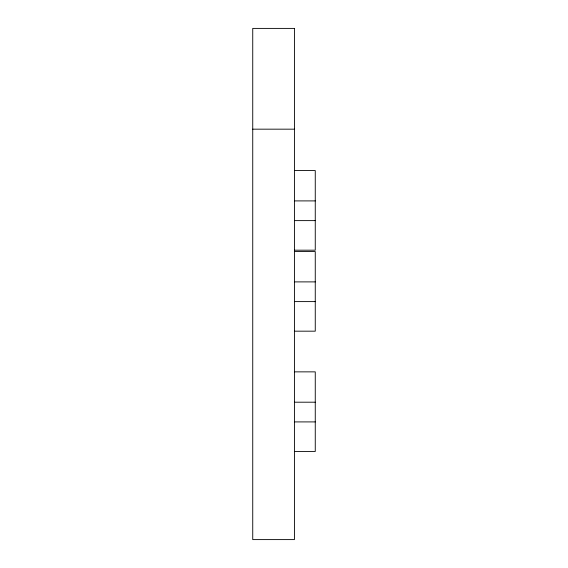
<?xml version="1.0" encoding="UTF-8"?>
<svg xmlns="http://www.w3.org/2000/svg" width="568" height="568" viewBox="0 0 568 568"><rect width="100%" height="100%" fill="white"/><g stroke="black" fill="none" stroke-linecap="round" stroke-linejoin="round"><path stroke-width="0.85" d="M252.739 129.17L294.423 129.17M294.423 170.563L315.261 170.563L315.261 250.183L294.423 250.183M294.423 200.902L315.261 200.902M294.423 220.618L315.261 220.618M294.423 251.553L315.261 251.553L315.261 331.172L294.423 331.172M294.423 281.891L315.261 281.891M294.423 301.601L315.261 301.601M294.423 371.862L315.261 371.862L315.261 451.482L294.423 451.482M294.423 402.201L315.261 402.201M294.423 421.91L315.261 421.91M294.423 28.4L252.739 28.4L252.739 539.6L294.423 539.6L294.423 28.4"/></g></svg>
